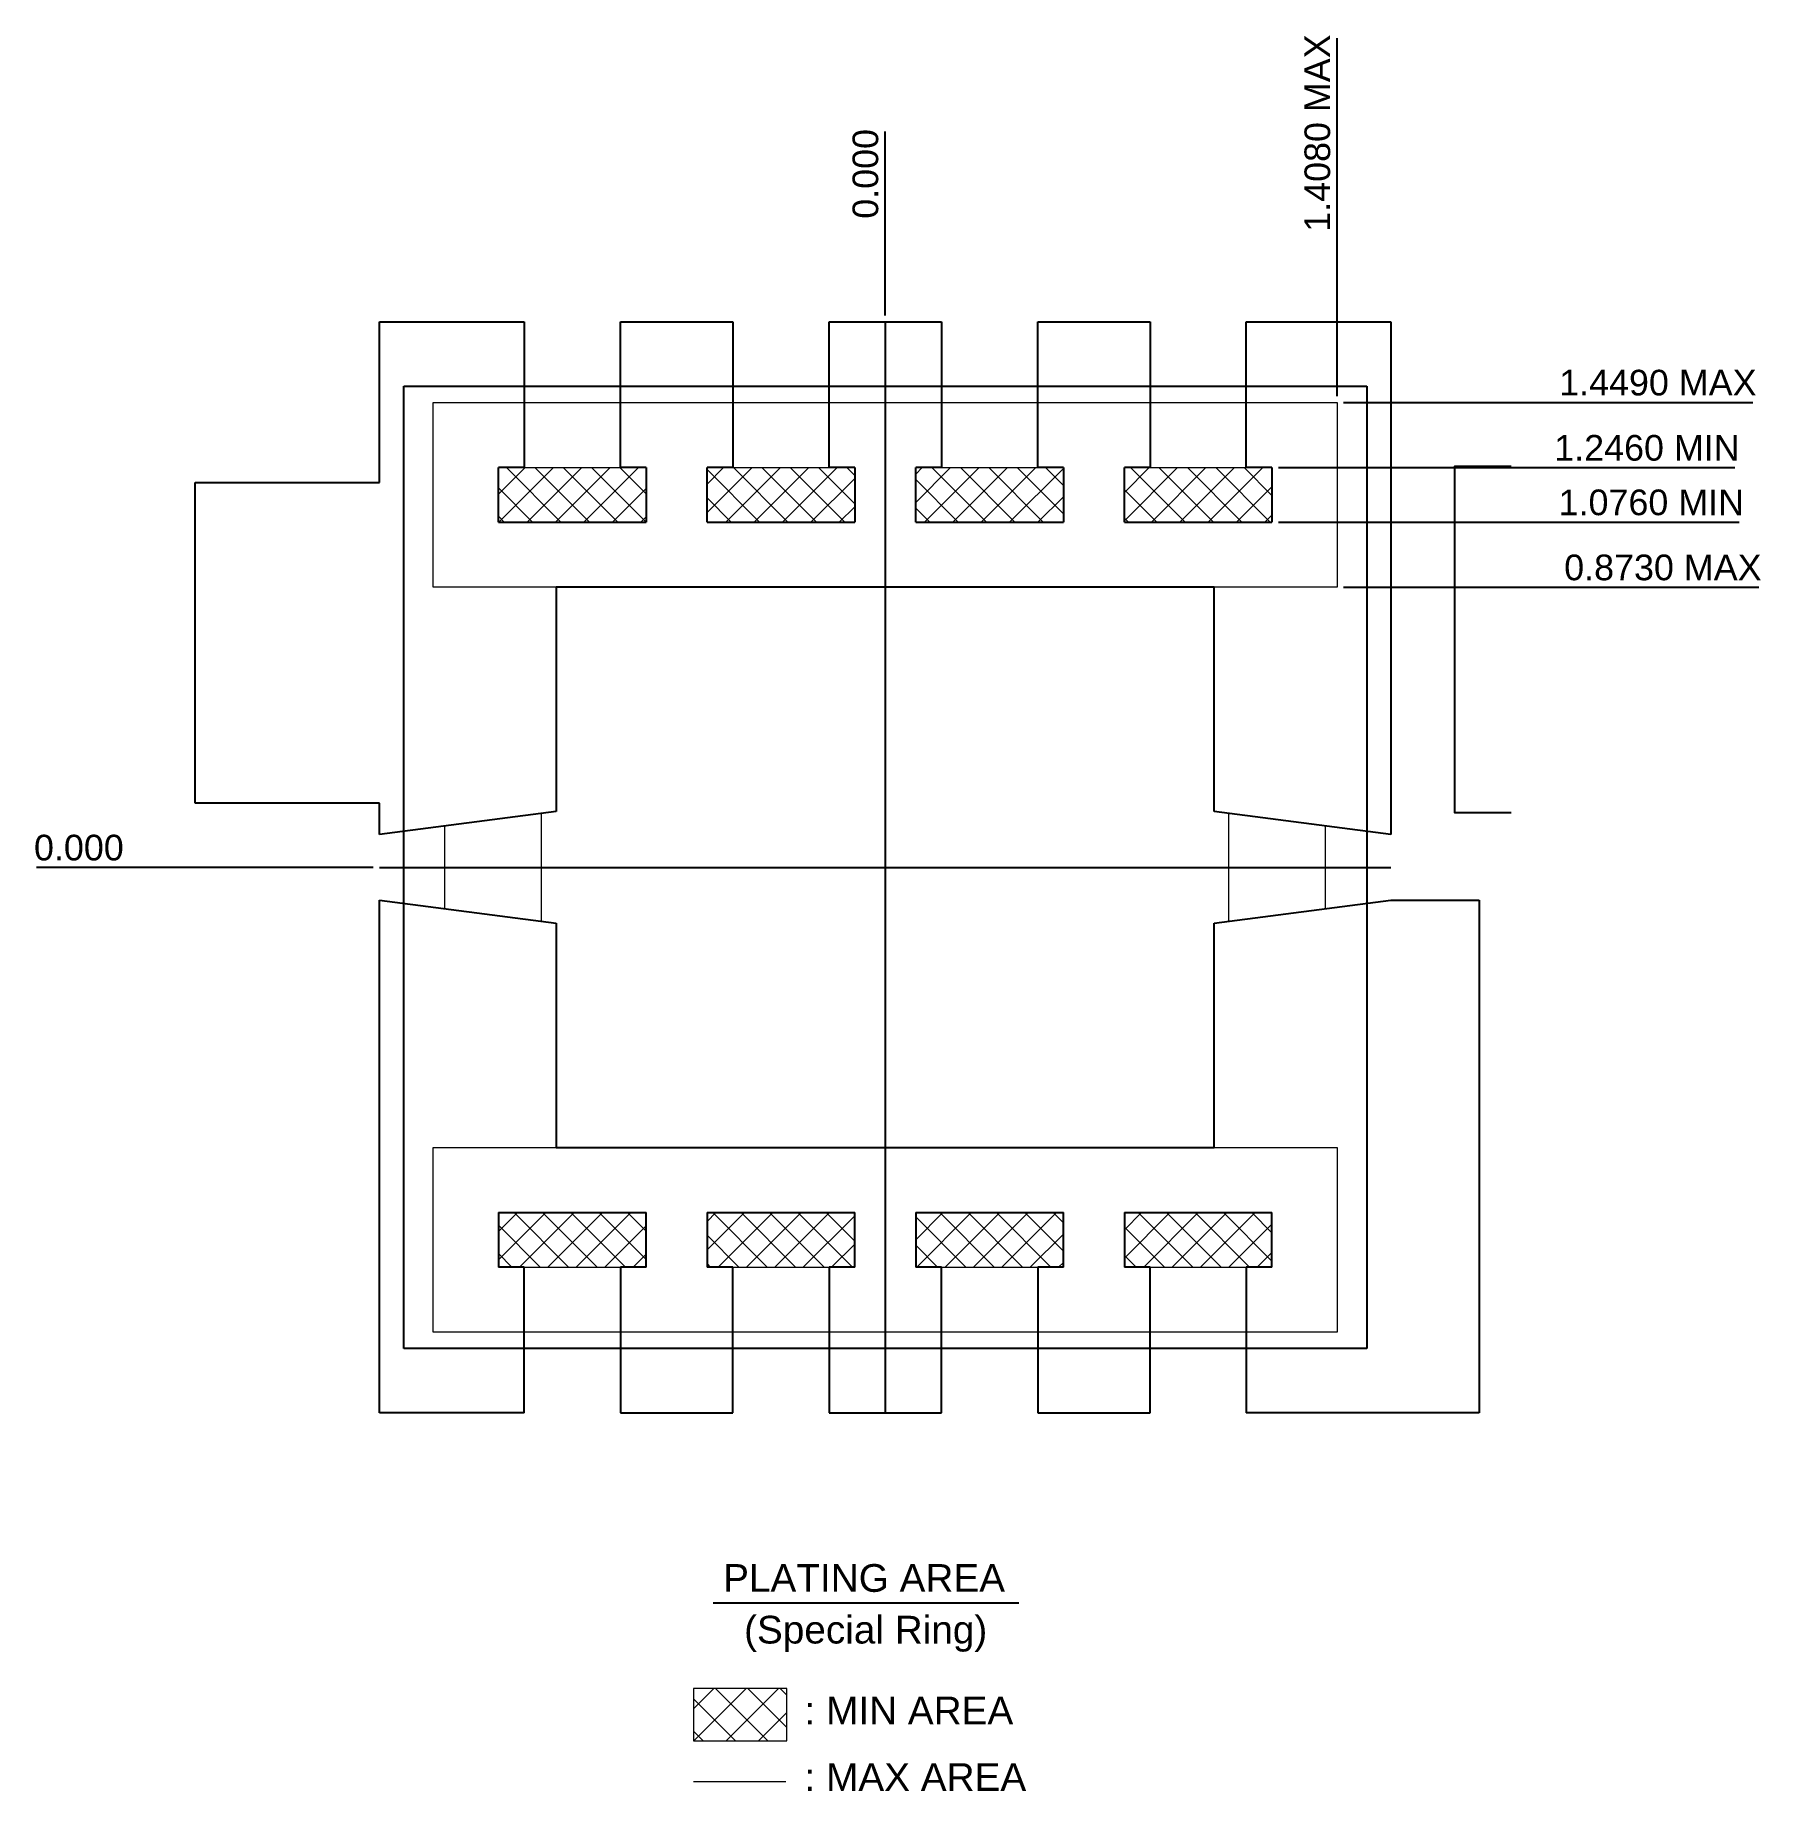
# Model space of a CAD drawing. Extents: x 144 to 278, y -82 to 54.
import ezdxf
from ezdxf.lldxf.tags import DXFTag

# ---------------------------------------------------------------- set-up
doc = ezdxf.new("R2010")
doc.units = 0
doc.header["$LTSCALE"] = 20
doc.header["$MEASUREMENT"] = 0
doc.linetypes.add('PHANTOM', pattern=[15, 7.5, -1.5, 1.5, -1.5, 1.5, -1.5])
doc.layers.add('CEN', color=1, linetype='CENTER')
doc.layers.add('DIM', color=161, linetype='Continuous')
for name, color, linetype, lineweight in [('DS', 1, 'Continuous', 15), ('LF', 7, 'Continuous', 25), ('PKG', 6, 'PHANTOM', 25), ('PLATING', 241, 'HIDDEN', 13)]:
    doc.layers.add(name, color=color, linetype=linetype, lineweight=lineweight)
doc.styles.get("Standard").update_dxf_attribs({"font": 'sanss___.ttf'})
tags = doc.linetypes.add('CENTER', pattern=[2, 1.25, -0.25, 0.25, -0.25]).pattern_tags.tags
tags[10:11] = [DXFTag(74, 4), DXFTag(75, 0), DXFTag(340, '0'), DXFTag(46, 1.0), DXFTag(50, 0.0), DXFTag(44, 0.0), DXFTag(45, 0.0)]
tags[8:9] = [DXFTag(74, 4), DXFTag(75, 0), DXFTag(340, '0'), DXFTag(46, 1.0), DXFTag(50, 0.0), DXFTag(44, 0.0), DXFTag(45, 0.0)]
tags[6:7] = [DXFTag(74, 4), DXFTag(75, 0), DXFTag(340, '0'), DXFTag(46, 1.0), DXFTag(50, 0.0), DXFTag(44, 0.0), DXFTag(45, 0.0)]
tags[4:5] = [DXFTag(74, 4), DXFTag(75, 0), DXFTag(340, '0'), DXFTag(46, 1.0), DXFTag(50, 0.0), DXFTag(44, 0.0), DXFTag(45, 0.0)]
tags = doc.linetypes.add('HIDDEN', pattern=[0.375, 0.25, -0.125]).pattern_tags.tags
tags[6:7] = [DXFTag(74, 4), DXFTag(75, 0), DXFTag(340, '0'), DXFTag(46, 1.0), DXFTag(50, 0.0), DXFTag(44, 0.0), DXFTag(45, 0.0)]
tags[4:5] = [DXFTag(74, 4), DXFTag(75, 0), DXFTag(340, '0'), DXFTag(46, 1.0), DXFTag(50, 0.0), DXFTag(44, 0.0), DXFTag(45, 0.0)]
doc.dimstyles.new('4-Standard', dxfattribs={"dimtxt": 1, "dimasz": 2, "dimexe": 0.03, "dimexo": 0.03, "dimgap": 0.5, "dimtad": 1, "dimdec": 3, "dimzin": 0, "dimdsep": 46, "dimtxsty": 'Standard', "dimcen": 0, "dimclrd": 256, "dimadec": 0, "dimazin": 0, "dimtfac": 1, "dimtdec": 3, "dimtmove": 0, "dimatfit": 3, "dimfxl": 1, "dimtolj": 1, "dimtzin": 0, "dimarcsym": 0})

# ---------------------------------------------------------------- blocks, each defined once
blk = doc.blocks.new('AG')
at = {"layer": 'PLATING'}
h = blk.add_hatch(dxfattribs=at)
h.set_pattern_fill('ANSI37', color=256, scale=0.5)
h.paths.add_polyline_path([(152.4186, 43.4828), (151.9586, 43.4828), (151.9586, 43.3128), (152.4186, 43.3128)])
h.paths.add_polyline_path([(153.0686, 43.4828), (152.6086, 43.4828), (152.6086, 43.3128), (153.0686, 43.3128)])
h.paths.add_polyline_path([(153.7186, 43.4828), (153.2586, 43.4828), (153.2586, 43.3128), (153.7186, 43.3128)])
h.paths.add_polyline_path([(154.3686, 43.4828), (153.9086, 43.4828), (153.9086, 43.3128), (154.3686, 43.3128)])
h.paths.add_polyline_path([(152.4186, 41.1608), (151.9586, 41.1608), (151.9586, 40.9908), (152.4186, 40.9908)])
h.paths.add_polyline_path([(153.0686, 41.1608), (152.6086, 41.1608), (152.6086, 40.9908), (153.0686, 40.9908)])
h.paths.add_polyline_path([(153.7186, 41.1608), (153.2586, 41.1608), (153.2586, 40.9908), (153.7186, 40.9908)])
h.paths.add_polyline_path([(154.3686, 41.1608), (153.9086, 41.1608), (153.9086, 40.9908), (154.3686, 40.9908)])
at = {"layer": 'CEN'}
for p, q in [((153.1636, 43.9368), (153.1636, 40.5368)), ((151.5886, 42.2368), (154.7386, 42.2368))]:
    blk.add_line(p, q, dxfattribs=at)
at = {"layer": 'DS'}
for p, q in [((151.7916, 42.1082), (151.7916, 42.3654)), ((152.0932, 42.0686), (152.0932, 42.405)), ((154.234, 42.0686), (154.234, 42.405)), ((154.5356, 42.1082), (154.5356, 42.3654))]:
    blk.add_line(p, q, dxfattribs=at)
at = {"layer": 'LF'}
for p, q in [((151.5886, 43.4368), (151.5886, 43.9368)), ((151.5886, 43.9368), (152.0386, 43.9368)), ((152.0386, 43.9368), (152.0386, 43.4828)), ((152.3386, 43.9368), (152.6886, 43.9368)), ((152.3386, 43.4828), (152.3386, 43.9368)), ((152.6886, 43.9368), (152.6886, 43.4828)), ((152.9886, 43.9368), (153.3386, 43.9368)), ((152.9886, 43.4828), (152.9886, 43.9368)), ((153.3386, 43.9368), (153.3386, 43.4828)), ((153.6386, 43.9368), (153.9886, 43.9368)), ((153.6386, 43.4828), (153.6386, 43.9368)), ((153.9886, 43.9368), (153.9886, 43.4828)), ((154.2886, 43.9368), (154.7386, 43.9368)), ((154.2886, 43.4828), (154.2886, 43.9368)), ((154.7386, 43.9368), (154.7386, 42.3388)), ((152.0386, 43.4828), (151.9586, 43.4828)), ((151.9586, 43.3128), (151.9586, 43.4828)), ((152.4186, 43.4828), (152.3386, 43.4828)), ((152.4186, 43.4828), (152.4186, 43.3128)), ((152.6886, 43.4828), (152.6086, 43.4828)), ((152.6086, 43.3128), (152.6086, 43.4828)), ((153.0686, 43.4828), (152.9886, 43.4828)), ((153.0686, 43.4828), (153.0686, 43.3128)), ((153.3386, 43.4828), (153.2586, 43.4828)), ((153.2586, 43.3128), (153.2586, 43.4828)), ((153.7186, 43.4828), (153.6386, 43.4828)), ((153.7186, 43.4828), (153.7186, 43.3128)), ((153.9886, 43.4828), (153.9086, 43.4828)), ((153.9086, 43.3128), (153.9086, 43.4828)), ((154.3686, 43.4828), (154.2886, 43.4828)), ((154.3686, 43.4828), (154.3686, 43.3128)), ((151.0136, 42.4368), (151.0136, 43.4368)), ((151.0136, 43.4368), (151.5886, 43.4368)), ((151.9586, 43.3128), (152.4186, 43.3128)), ((152.6086, 43.3128), (153.0686, 43.3128)), ((153.2586, 43.3128), (153.7186, 43.3128)), ((153.9086, 43.3128), (154.3686, 43.3128)), ((154.1886, 43.1098), (152.1386, 43.1098)), ((152.1386, 43.1098), (152.1386, 42.411)), ((154.1886, 42.411), (154.1886, 43.1098)), ((151.5886, 42.4368), (151.0136, 42.4368)), ((151.5886, 42.3388), (151.5886, 42.4368)), ((152.1386, 42.411), (151.5886, 42.3388)), ((154.7386, 42.3388), (154.1886, 42.411)), ((151.5886, 42.1348), (152.1386, 42.0626)), ((151.5886, 40.5368), (151.5886, 42.1348)), ((154.1886, 42.0626), (154.7386, 42.1348)), ((154.7386, 42.1348), (155.0136, 42.1348)), ((155.0136, 42.1348), (155.0136, 40.5368)), ((152.1386, 42.0626), (152.1386, 41.3638)), ((154.1886, 41.3638), (154.1886, 42.0626)), ((152.1386, 41.3638), (154.1886, 41.3638)), ((151.9586, 41.1608), (151.9586, 40.9908)), ((151.9586, 41.1608), (152.4186, 41.1608)), ((152.4186, 40.9908), (152.4186, 41.1608)), ((152.6086, 41.1608), (152.6086, 40.9908)), ((152.6086, 41.1608), (153.0686, 41.1608)), ((153.0686, 40.9908), (153.0686, 41.1608)), ((153.2586, 41.1608), (153.2586, 40.9908)), ((153.2586, 41.1608), (153.7186, 41.1608)), ((153.7186, 40.9908), (153.7186, 41.1608)), ((153.9086, 41.1608), (153.9086, 40.9908)), ((153.9086, 41.1608), (154.3686, 41.1608)), ((154.3686, 40.9908), (154.3686, 41.1608)), ((152.0386, 40.9908), (151.9586, 40.9908)), ((152.0386, 40.5368), (152.0386, 40.9908)), ((152.3386, 40.9908), (152.3386, 40.5368)), ((152.4186, 40.9908), (152.3386, 40.9908)), ((152.6886, 40.9908), (152.6086, 40.9908)), ((152.6886, 40.5368), (152.6886, 40.9908)), ((152.9886, 40.9908), (152.9886, 40.5368)), ((153.0686, 40.9908), (152.9886, 40.9908)), ((153.3386, 40.9908), (153.2586, 40.9908)), ((153.3386, 40.5368), (153.3386, 40.9908)), ((153.6386, 40.9908), (153.6386, 40.5368)), ((153.7186, 40.9908), (153.6386, 40.9908)), ((153.9886, 40.9908), (153.9086, 40.9908)), ((153.9886, 40.5368), (153.9886, 40.9908)), ((154.2886, 40.9908), (154.2886, 40.5368)), ((154.3686, 40.9908), (154.2886, 40.9908)), ((152.0386, 40.5368), (151.5886, 40.5368)), ((152.3386, 40.5368), (152.6886, 40.5368)), ((152.9886, 40.5368), (153.3386, 40.5368)), ((153.6386, 40.5368), (153.9886, 40.5368)), ((155.0136, 40.5368), (154.2886, 40.5368))]:
    blk.add_line(p, q, dxfattribs=at)
blk.add_lwpolyline([(155.1136, 42.4068), (154.9386, 42.4068), (154.9386, 43.4868), (155.1136, 43.4868)], dxfattribs=at)
at = {"layer": 'PKG'}
blk.add_lwpolyline([(151.6636, 40.7368), (151.6636, 43.7368), (154.6636, 43.7368), (154.6636, 40.7368)], close=True, dxfattribs=at)
at = {"layer": 'PLATING'}
for p, q in [((151.9586, 43.4828), (152.4186, 43.4828)), ((152.6086, 43.4828), (153.0686, 43.4828)), ((153.2586, 43.4828), (153.7186, 43.4828)), ((153.9086, 43.4828), (154.3686, 43.4828)), ((151.9586, 40.9908), (152.4186, 40.9908)), ((152.6086, 40.9908), (153.0686, 40.9908)), ((153.2586, 40.9908), (153.7186, 40.9908)), ((153.9086, 40.9908), (154.3686, 40.9908))]:
    blk.add_line(p, q, dxfattribs=at)
at = {"layer": 'PLATING', "linetype": 'ByBlock', "ltscale": 10}
for points in [[(151.7556, 43.6858), (154.5716, 43.6858), (154.5716, 43.1098), (151.7556, 43.1098)], [(151.7556, 41.3638), (154.5716, 41.3638), (154.5716, 40.7878), (151.7556, 40.7878)]]:
    blk.add_lwpolyline(points, close=True, dxfattribs=at)
blk = doc.blocks.new('*D1')
at = {"layer": 'DEFPOINTS', "color": 0, "transparency": 16777216}
for p in [(790.6, 812.34), (790.6, 799.23), (755.4, 763)]:
    blk.add_point(p, dxfattribs=at)
at = {"layer": 'DIM', "color": 0, "lineweight": -2, "transparency": 16777216}
blk.add_line((790.6, 799.73), (790.6, 827.61), dxfattribs=at)
at = {"layer": 'DIM', "color": 0, "transparency": 16777216, "insert": (789.07, 820.22), "char_height": 2, "attachment_point": 5, "rotation": 90}
blk.add_mtext('\\A1;1.4080 MAX', dxfattribs=at)
blk = doc.blocks.new('*D2')
at = {"layer": 'DEFPOINTS', "color": 0, "transparency": 16777216}
for p in [(790.6, 799.23), (807.7, 799.23), (755.4, 763)]:
    blk.add_point(p, dxfattribs=at)
at = {"layer": 'DIM', "color": 0, "lineweight": -2, "transparency": 16777216}
blk.add_line((791.1, 799.23), (822.97, 799.23), dxfattribs=at)
at = {"layer": 'DIM', "color": 0, "transparency": 16777216, "insert": (815.58, 800.76), "char_height": 2, "attachment_point": 5}
blk.add_mtext('\\A1;1.4490 MAX', dxfattribs=at)
blk = doc.blocks.new('*D3')
at = {"layer": 'DEFPOINTS', "color": 0, "transparency": 16777216}
for p in [(785.53, 794.15), (807.38, 794.15), (755.4, 763)]:
    blk.add_point(p, dxfattribs=at)
at = {"layer": 'DIM', "color": 0, "lineweight": -2, "transparency": 16777216}
blk.add_line((786.03, 794.15), (821.57, 794.15), dxfattribs=at)
at = {"layer": 'DIM', "color": 0, "transparency": 16777216, "insert": (814.73, 795.68), "char_height": 2, "attachment_point": 5}
blk.add_mtext('\\A1;1.2460 MIN', dxfattribs=at)
blk = doc.blocks.new('*D4')
at = {"layer": 'DEFPOINTS', "color": 0, "transparency": 16777216}
for p in [(785.53, 789.9), (807.72, 789.9), (755.4, 763)]:
    blk.add_point(p, dxfattribs=at)
at = {"layer": 'DIM', "color": 0, "lineweight": -2, "transparency": 16777216}
blk.add_line((786.03, 789.9), (821.91, 789.9), dxfattribs=at)
at = {"layer": 'DIM', "color": 0, "transparency": 16777216, "insert": (815.07, 791.43), "char_height": 2, "attachment_point": 5}
blk.add_mtext('\\A1;1.0760 MIN', dxfattribs=at)
blk = doc.blocks.new('*D5')
at = {"layer": 'DEFPOINTS', "color": 0, "transparency": 16777216}
for p in [(790.6, 784.83), (808.01, 784.83), (755.4, 763)]:
    blk.add_point(p, dxfattribs=at)
at = {"layer": 'DIM', "color": 0, "lineweight": -2, "transparency": 16777216}
blk.add_line((791.1, 784.83), (823.44, 784.83), dxfattribs=at)
at = {"layer": 'DIM', "color": 0, "transparency": 16777216, "insert": (815.97, 786.36), "char_height": 2, "attachment_point": 5}
blk.add_mtext('\\A1;0.8730 MAX', dxfattribs=at)
blk = doc.blocks.new('*D6')
at = {"layer": 'DEFPOINTS', "color": 0, "transparency": 16777216}
for p in [(755.4, 813.23), (755.4, 805.5), (755.4, 763)]:
    blk.add_point(p, dxfattribs=at)
at = {"layer": 'DIM', "color": 0, "lineweight": -2, "transparency": 16777216}
blk.add_line((755.4, 806), (755.4, 820.34), dxfattribs=at)
at = {"layer": 'DIM', "color": 0, "transparency": 16777216, "insert": (753.87, 817.04), "char_height": 2, "attachment_point": 5, "rotation": 90}
blk.add_mtext('\\A1;0.000', dxfattribs=at)
blk = doc.blocks.new('*D7')
at = {"layer": 'DEFPOINTS', "color": 0, "transparency": 16777216}
for p in [(696.41, 763), (716.03, 763), (755.4, 763)]:
    blk.add_point(p, dxfattribs=at)
at = {"layer": 'DIM', "color": 0, "lineweight": -2, "transparency": 16777216}
blk.add_line((715.53, 763), (689.3, 763), dxfattribs=at)
at = {"layer": 'DIM', "color": 0, "transparency": 16777216, "insert": (692.6, 764.53), "char_height": 2, "attachment_point": 5}
blk.add_mtext('\\A1;0.000', dxfattribs=at)

msp = doc.modelspace()

# ---------------------------------------------------------------- hatches: boundary and pattern name
at = {"layer": 'PLATING'}
h = msp.add_hatch(dxfattribs=at)
h.set_pattern_fill('ANSI37', color=256, scale=14.225746, style=0)
h.set_pattern_definition([(45, (-2096.7872, -489.3942), (-1.2573902, 1.2573902), []), (135, (-2096.7872, -489.3942), (-1.2573902, -1.2573902), [])])
h.paths.add_polyline_path([(202.30413, -78.58955), (202.30413, -74.52428), (195.04473, -74.52428), (195.04473, -78.58955)])

# ---------------------------------------------------------------- linework, layer by layer
at = {"layer": 'CEN'}
for p, q in [((209.97208, 8.6117), (209.97208, -29.68306)), ((190.8247, -10.53568), (229.11947, -10.53568))]:
    msp.add_line(p, q, dxfattribs=at)
at = {"layer": 'DIM'}
msp.add_line((196.58242, -67.84144), (220.36727, -67.84144), dxfattribs=at)
at = {"layer": 'PLATING', "linetype": 'ByBlock', "ltscale": 0.3}
msp.add_line((195.04473, -81.76236), (202.24257, -81.76236), dxfattribs=at)
at = {"layer": 'PLATING'}
msp.add_lwpolyline([(195.04473, -78.58955), (202.30413, -78.58955), (202.30413, -74.52428), (195.04473, -74.52428)], close=True, dxfattribs=at)

# ---------------------------------------------------------------- block references
at = {"layer": 'PLATING', "xscale": 25, "yscale": 25, "zscale": 25}
msp.add_blockref('AG', (-3619.11796, -1066.45591), dxfattribs=at)

# ---------------------------------------------------------------- texts
at = {"layer": 'DIM'}
for s, height, p in [('PLATING AREA', 2.1593457, (197.34905, -66.9874)), ('(Special Ring)', 2.1593457, (198.98043, -71.01529)), (': MIN AREA', 2.159346, (203.69259, -77.31319)), (': MAX AREA', 2.159346, (203.69259, -82.49847))]:
    msp.add_text(s, height=height, dxfattribs=at).set_placement(p)

# ---------------------------------------------------------------- dimensions: what is measured, and where the dimension line sits
for feature_location, offset, dtype, text, picture, middle in [((245.17208, 25.68932), (0, 13.1122), 1, '<> MAX', '*D1', (243.64191, 46.68424)), ((245.17208, 25.68932), (17.10081, 0), 0, '<> MAX', '*D2', (270.15561, 27.2195)), ((240.09758, 20.61432), (21.8592, 0), 0, '<> MIN', '*D3', (269.30178, 22.14587)), ((240.09758, 16.36432), (22.19614, 0), 0, '<> MIN', '*D4', (269.63872, 17.89587)), ((245.17208, 11.28932), (17.40892, 0), 0, '<> MAX', '*D5', (270.54465, 12.82087))]:
    dim = msp.add_ordinate_dim(feature_location=feature_location, offset=offset, dtype=dtype, origin=(209.97208, -10.53568), text=text, dimstyle='4-Standard', override={"dimtxt": 2, "dimexo": 0.5, "dimdec": 4, "dimlfac": 0.04}, dxfattribs=at)
    dim.commit()
    dim.dimension.update_dxf_attribs({"geometry": picture, "text_midpoint": middle, "insert": (-545.42819, -773.53904)})
for feature_location, offset, dtype, picture, middle in [((209.9720845828, 31.9643210404), (0, 7.7265545976), 1, '*D6', (208.4419062563, 43.496774129)), ((170.5970845831, -10.5356789593), (-19.6184129571, 0), 0, '*D7', (147.1727731349, -9.0055006328))]:
    dim = msp.add_ordinate_dim(feature_location=feature_location, offset=offset, dtype=dtype, origin=(209.9720845828, -10.5356789593), dimstyle='4-Standard', override={"dimtxt": 2, "dimexo": 0.5}, dxfattribs=at)
    dim.commit()
    dim.dimension.update_dxf_attribs({"geometry": picture, "text_midpoint": middle, "insert": (-545.4281946026, -773.5390444088)})

doc.saveas('drawing.dxf')
